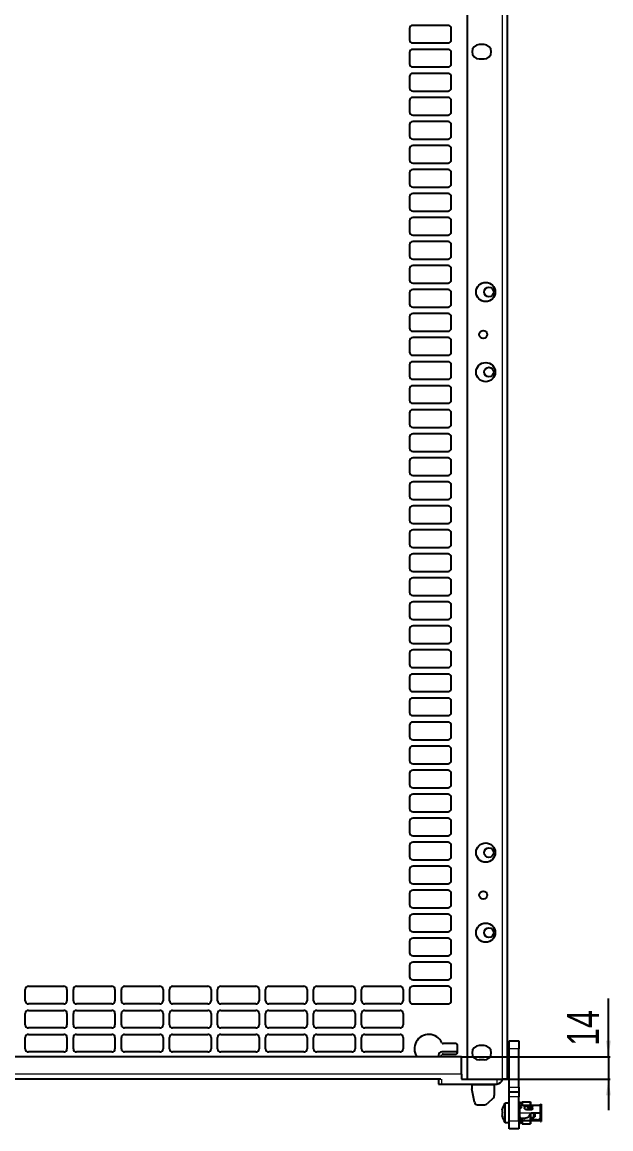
# Model space of a CAD drawing. Header units: millimetres. Extents: x -664 to 840, y 378 to 2003.
# Drawn here: x 472 to 840, y 512 to 1203 of the extents above; entities that cross this region are included whole.
import ezdxf

# ---------------------------------------------------------------- set-up
doc = ezdxf.new("R2010")
doc.units = ezdxf.units.MM
doc.layers.add('FORMAT', color=7, linetype='Continuous')
doc.styles.add('SLDTEXTSTYLE0', font='TXT', dxfattribs={"width": 0.75})
doc.dimstyles.new('SLDDIMSTYLE1', dxfattribs={"dimtxt": 20, "dimasz": 10, "dimexe": 0, "dimexo": 0.0625, "dimgap": 5, "dimtad": 2, "dimdec": 1, "dimrnd": 1e-09, "dimzin": 12, "dimdsep": 46, "dimtxsty": 'SLDTEXTSTYLE0', "dimsah": 1, "dimcen": 0.09, "dimadec": 0, "dimazin": 3, "dimtfac": 1, "dimtmove": 0, "dimatfit": 0, "dimfxl": 0, "dimfrac": 2, "dimtolj": 1, "dimtzin": 12, "dimarcsym": 0})

# ---------------------------------------------------------------- blocks, each defined once
blk = doc.blocks.new('_D_8')
at = {"layer": 'FORMAT'}
for p, q in [((838.34, 557.38), (838.34, 593.79)), ((746.7, 557.38), (839.34, 557.38)), ((838.34, 557.38), (838.34, 543.38)), ((746.7, 543.38), (839.34, 543.38)), ((838.34, 543.38), (838.34, 524.15))]:
    blk.add_line(p, q, dxfattribs=at)
for points in [[(838.34, 557.38), (839.88, 567.38), (836.8, 567.38)], [(838.34, 543.38), (836.8, 533.38), (839.88, 533.38)]]:
    blk.add_solid(points, dxfattribs=at)
at = {"layer": 'FORMAT', "insert": (812.56, 564.23), "char_height": 20, "attachment_point": 1, "rotation": 90, "style": 'SLDTEXTSTYLE0'}
blk.add_mtext('14', dxfattribs=at)

msp = doc.modelspace()

# ---------------------------------------------------------------- linework, layer by layer
at = {"color": 7, "linetype": 'Continuous', "lineweight": 25}
for p, q in [((775.19, 1826.39), (775.19, 543.39)), ((750.19, 1797.19), (750.19, 543.39)), ((714.19, 1199.39), (714.19, 1192.39)), ((738.19, 1201.39), (716.19, 1201.39)), ((740.19, 1192.39), (740.19, 1199.39)), ((716.19, 1190.39), (738.19, 1190.39)), ((760.69, 1189.39), (757.69, 1189.39)), ((714.19, 1184.39), (714.19, 1177.39)), ((738.19, 1186.39), (716.19, 1186.39)), ((740.19, 1177.39), (740.19, 1184.39)), ((716.19, 1175.39), (738.19, 1175.39)), ((757.69, 1180.39), (760.69, 1180.39)), ((714.19, 1169.39), (714.19, 1162.39)), ((738.19, 1171.39), (716.19, 1171.39)), ((740.19, 1162.39), (740.19, 1169.39)), ((714.19, 1154.39), (714.19, 1147.39)), ((716.19, 1160.39), (738.19, 1160.39)), ((738.19, 1156.39), (716.19, 1156.39)), ((740.19, 1147.39), (740.19, 1154.39)), ((716.19, 1145.39), (738.19, 1145.39)), ((738.19, 1141.39), (716.19, 1141.39)), ((714.19, 1139.39), (714.19, 1132.39)), ((740.19, 1132.39), (740.19, 1139.39)), ((716.19, 1130.39), (738.19, 1130.39)), ((738.19, 1126.39), (716.19, 1126.39)), ((714.19, 1124.39), (714.19, 1117.39)), ((740.19, 1117.39), (740.19, 1124.39)), ((716.19, 1115.39), (738.19, 1115.39)), ((714.19, 1109.39), (714.19, 1102.39)), ((738.19, 1111.39), (716.19, 1111.39)), ((740.19, 1102.39), (740.19, 1109.39)), ((716.19, 1100.39), (738.19, 1100.39)), ((714.19, 1094.39), (714.19, 1087.39)), ((738.19, 1096.39), (716.19, 1096.39)), ((740.19, 1087.39), (740.19, 1094.39)), ((716.19, 1085.39), (738.19, 1085.39)), ((714.19, 1079.39), (714.19, 1072.39)), ((738.19, 1081.39), (716.19, 1081.39)), ((740.19, 1072.39), (740.19, 1079.39)), ((714.19, 1064.39), (714.19, 1057.39)), ((716.19, 1070.39), (738.19, 1070.39)), ((738.19, 1066.39), (716.19, 1066.39)), ((740.19, 1057.39), (740.19, 1064.39)), ((716.19, 1055.39), (738.19, 1055.39)), ((738.19, 1051.39), (716.19, 1051.39)), ((714.19, 1049.39), (714.19, 1042.39)), ((740.19, 1042.39), (740.19, 1049.39)), ((716.19, 1040.39), (738.19, 1040.39)), ((714.19, 1034.39), (714.19, 1027.39)), ((738.19, 1036.39), (716.19, 1036.39)), ((740.19, 1027.39), (740.19, 1034.39)), ((716.19, 1025.39), (738.19, 1025.39)), ((714.19, 1019.39), (714.19, 1012.39)), ((738.19, 1021.39), (716.19, 1021.39)), ((740.19, 1012.39), (740.19, 1019.39)), ((716.19, 1010.39), (738.19, 1010.39)), ((714.19, 1004.39), (714.19, 997.39)), ((738.19, 1006.39), (716.19, 1006.39)), ((740.19, 997.39), (740.19, 1004.39)), ((716.19, 995.39), (738.19, 995.39)), ((714.19, 989.39), (714.19, 982.39)), ((738.19, 991.39), (716.19, 991.39)), ((740.19, 982.39), (740.19, 989.39)), ((714.19, 974.39), (714.19, 967.39)), ((716.19, 980.39), (738.19, 980.39)), ((738.19, 976.39), (716.19, 976.39)), ((740.19, 967.39), (740.19, 974.39)), ((716.19, 965.39), (738.19, 965.39)), ((738.19, 961.39), (716.19, 961.39)), ((714.19, 959.39), (714.19, 952.39)), ((740.19, 952.39), (740.19, 959.39)), ((716.19, 950.39), (738.19, 950.39)), ((714.19, 944.39), (714.19, 937.39)), ((738.19, 946.39), (716.19, 946.39)), ((740.19, 937.39), (740.19, 944.39)), ((716.19, 935.39), (738.19, 935.39)), ((714.19, 929.39), (714.19, 922.39)), ((738.19, 931.39), (716.19, 931.39)), ((740.19, 922.39), (740.19, 929.39)), ((716.19, 920.39), (738.19, 920.39)), ((714.19, 914.39), (714.19, 907.39)), ((738.19, 916.39), (716.19, 916.39)), ((740.19, 907.39), (740.19, 914.39)), ((716.19, 905.39), (738.19, 905.39)), ((714.19, 899.39), (714.19, 892.39)), ((738.19, 901.39), (716.19, 901.39)), ((740.19, 892.39), (740.19, 899.39)), ((716.19, 890.39), (738.19, 890.39)), ((738.19, 886.39), (716.19, 886.39)), ((714.19, 884.39), (714.19, 877.39)), ((740.19, 877.39), (740.19, 884.39)), ((716.19, 875.39), (738.19, 875.39)), ((738.19, 871.39), (716.19, 871.39)), ((714.19, 869.39), (714.19, 862.39)), ((740.19, 862.39), (740.19, 869.39)), ((716.19, 860.39), (738.19, 860.39)), ((714.19, 854.39), (714.19, 847.39)), ((738.19, 856.39), (716.19, 856.39)), ((740.19, 847.39), (740.19, 854.39)), ((716.19, 845.39), (738.19, 845.39)), ((714.19, 839.39), (714.19, 832.39)), ((738.19, 841.39), (716.19, 841.39)), ((740.19, 832.39), (740.19, 839.39)), ((716.19, 830.39), (738.19, 830.39)), ((714.19, 824.39), (714.19, 817.39)), ((738.19, 826.39), (716.19, 826.39)), ((740.19, 817.39), (740.19, 824.39)), ((716.19, 815.39), (738.19, 815.39)), ((714.19, 809.39), (714.19, 802.39)), ((738.19, 811.39), (716.19, 811.39)), ((740.19, 802.39), (740.19, 809.39)), ((716.19, 800.39), (738.19, 800.39)), ((738.19, 796.39), (716.19, 796.39)), ((714.19, 794.39), (714.19, 787.39)), ((740.19, 787.39), (740.19, 794.39)), ((716.19, 785.39), (738.19, 785.39)), ((738.19, 781.39), (716.19, 781.39)), ((714.19, 779.39), (714.19, 772.39)), ((740.19, 772.39), (740.19, 779.39)), ((716.19, 770.39), (738.19, 770.39)), ((714.19, 764.39), (714.19, 757.39)), ((738.19, 766.39), (716.19, 766.39)), ((740.19, 757.39), (740.19, 764.39)), ((716.19, 755.39), (738.19, 755.39)), ((714.19, 749.39), (714.19, 742.39)), ((738.19, 751.39), (716.19, 751.39)), ((740.19, 742.39), (740.19, 749.39)), ((716.19, 740.39), (738.19, 740.39)), ((714.19, 734.39), (714.19, 727.39)), ((738.19, 736.39), (716.19, 736.39)), ((740.19, 727.39), (740.19, 734.39)), ((714.19, 719.39), (714.19, 712.39)), ((716.19, 725.39), (738.19, 725.39)), ((738.19, 721.39), (716.19, 721.39)), ((740.19, 712.39), (740.19, 719.39)), ((716.19, 710.39), (738.19, 710.39)), ((738.19, 706.39), (716.19, 706.39)), ((714.19, 704.39), (714.19, 697.39)), ((740.19, 697.39), (740.19, 704.39)), ((716.19, 695.39), (738.19, 695.39)), ((738.19, 691.39), (716.19, 691.39)), ((714.19, 689.39), (714.19, 682.39)), ((740.19, 682.39), (740.19, 689.39)), ((716.19, 680.39), (738.19, 680.39)), ((714.19, 674.39), (714.19, 667.39)), ((738.19, 676.39), (716.19, 676.39)), ((740.19, 667.39), (740.19, 674.39)), ((716.19, 665.39), (738.19, 665.39)), ((714.19, 659.39), (714.19, 652.39)), ((738.19, 661.39), (716.19, 661.39)), ((740.19, 652.39), (740.19, 659.39)), ((716.19, 650.39), (738.19, 650.39)), ((714.19, 644.39), (714.19, 637.39)), ((738.19, 646.39), (716.19, 646.39)), ((740.19, 637.39), (740.19, 644.39)), ((714.19, 629.39), (714.19, 622.39)), ((716.19, 635.39), (738.19, 635.39)), ((738.19, 631.39), (716.19, 631.39)), ((740.19, 622.39), (740.19, 629.39)), ((716.19, 620.39), (738.19, 620.39)), ((738.19, 616.39), (716.19, 616.39)), ((714.19, 614.39), (714.19, 607.39)), ((740.19, 607.39), (740.19, 614.39)), ((476.19, 601.39), (498.19, 601.39)), ((506.19, 601.39), (528.19, 601.39)), ((536.19, 601.39), (558.19, 601.39)), ((566.19, 601.39), (588.19, 601.39)), ((596.19, 601.39), (618.19, 601.39)), ((626.19, 601.39), (648.19, 601.39)), ((656.19, 601.39), (678.19, 601.39)), ((686.19, 601.39), (708.19, 601.39)), ((716.19, 605.39), (738.19, 605.39)), ((738.19, 601.39), (716.19, 601.39)), ((474.19, 592.39), (474.19, 599.39)), ((500.19, 599.39), (500.19, 592.39)), ((504.19, 592.39), (504.19, 599.39)), ((530.19, 599.39), (530.19, 592.39)), ((534.19, 592.39), (534.19, 599.39)), ((560.19, 599.39), (560.19, 592.39)), ((564.19, 592.39), (564.19, 599.39)), ((590.19, 599.39), (590.19, 592.39)), ((594.19, 592.39), (594.19, 599.39)), ((620.19, 599.39), (620.19, 592.39)), ((624.19, 592.39), (624.19, 599.39)), ((650.19, 599.39), (650.19, 592.39)), ((654.19, 592.39), (654.19, 599.39)), ((680.19, 599.39), (680.19, 592.39)), ((684.19, 592.39), (684.19, 599.39)), ((710.19, 599.39), (710.19, 592.39)), ((714.19, 599.39), (714.19, 592.39)), ((740.19, 592.39), (740.19, 599.39)), ((498.19, 590.39), (476.19, 590.39)), ((528.19, 590.39), (506.19, 590.39)), ((558.19, 590.39), (536.19, 590.39)), ((588.19, 590.39), (566.19, 590.39)), ((618.19, 590.39), (596.19, 590.39)), ((648.19, 590.39), (626.19, 590.39)), ((678.19, 590.39), (656.19, 590.39)), ((708.19, 590.39), (686.19, 590.39)), ((716.19, 590.39), (738.19, 590.39)), ((474.19, 577.39), (474.19, 584.39)), ((476.19, 586.39), (498.19, 586.39)), ((500.19, 584.39), (500.19, 577.39)), ((504.19, 577.39), (504.19, 584.39)), ((506.19, 586.39), (528.19, 586.39)), ((530.19, 584.39), (530.19, 577.39)), ((534.19, 577.39), (534.19, 584.39)), ((536.19, 586.39), (558.19, 586.39)), ((560.19, 584.39), (560.19, 577.39)), ((564.19, 577.39), (564.19, 584.39)), ((566.19, 586.39), (588.19, 586.39)), ((590.19, 584.39), (590.19, 577.39)), ((594.19, 577.39), (594.19, 584.39)), ((596.19, 586.39), (618.19, 586.39)), ((620.19, 584.39), (620.19, 577.39)), ((624.19, 577.39), (624.19, 584.39)), ((626.19, 586.39), (648.19, 586.39)), ((650.19, 584.39), (650.19, 577.39)), ((654.19, 577.39), (654.19, 584.39)), ((656.19, 586.39), (678.19, 586.39)), ((680.19, 584.39), (680.19, 577.39)), ((684.19, 577.39), (684.19, 584.39)), ((686.19, 586.39), (708.19, 586.39)), ((710.19, 584.39), (710.19, 577.39)), ((498.19, 575.39), (476.19, 575.39)), ((528.19, 575.39), (506.19, 575.39)), ((558.19, 575.39), (536.19, 575.39)), ((588.19, 575.39), (566.19, 575.39)), ((618.19, 575.39), (596.19, 575.39)), ((648.19, 575.39), (626.19, 575.39)), ((678.19, 575.39), (656.19, 575.39)), ((708.19, 575.39), (686.19, 575.39)), ((474.19, 562.39), (474.19, 569.39)), ((476.19, 571.39), (498.19, 571.39)), ((500.19, 569.39), (500.19, 562.39)), ((504.19, 562.39), (504.19, 569.39)), ((506.19, 571.39), (528.19, 571.39)), ((530.19, 569.39), (530.19, 562.39)), ((534.19, 562.39), (534.19, 569.39)), ((536.19, 571.39), (558.19, 571.39)), ((560.19, 569.39), (560.19, 562.39)), ((564.19, 562.39), (564.19, 569.39)), ((566.19, 571.39), (588.19, 571.39)), ((590.19, 569.39), (590.19, 562.39)), ((594.19, 562.39), (594.19, 569.39)), ((596.19, 571.39), (618.19, 571.39)), ((620.19, 569.39), (620.19, 562.39)), ((624.19, 562.39), (624.19, 569.39)), ((626.19, 571.39), (648.19, 571.39)), ((650.19, 569.39), (650.19, 562.39)), ((654.19, 562.39), (654.19, 569.39)), ((656.19, 571.39), (678.19, 571.39)), ((680.19, 569.39), (680.19, 562.39)), ((684.19, 562.39), (684.19, 569.39)), ((686.19, 571.39), (708.19, 571.39)), ((710.19, 569.39), (710.19, 562.39)), ((776.34, 567.39), (782.34, 567.39)), ((776.34, 562.39), (776.34, 567.39)), ((782.34, 567.39), (782.34, 562.39)), ((498.19, 560.39), (476.19, 560.39)), ((528.19, 560.39), (506.19, 560.39)), ((558.19, 560.39), (536.19, 560.39)), ((588.19, 560.39), (566.19, 560.39)), ((618.19, 560.39), (596.19, 560.39)), ((648.19, 560.39), (626.19, 560.39)), ((678.19, 560.39), (656.19, 560.39)), ((708.19, 560.39), (686.19, 560.39)), ((744.19, 560.39), (734.24, 560.39)), ((743.19, 565.63), (735.24, 565.63)), ((744.19, 560.13), (744.19, 564.63)), ((760.69, 564.39), (757.69, 564.39)), ((776.34, 538.39), (776.34, 562.39)), ((782.34, 538.39), (782.34, 562.39)), ((746.69, 557.38), (317.69, 557.38)), ((732.24, 558.39), (732.24, 557.38)), ((733.67, 557.38), (734.34, 558.56)), ((735.24, 559.13), (743.19, 559.13)), ((746.69, 546.48), (746.69, 557.38)), ((760.69, 555.39), (757.69, 555.39)), ((776.34, 554.89), (775.19, 554.89)), ((746.69, 546.48), (746.69, 543.38)), ((733.61, 543.38), (330.26, 543.38)), ((732.24, 543.38), (732.24, 540.39)), ((732.24, 540.39), (734.24, 540.39)), ((734.24, 540.39), (768.59, 540.39)), ((746.69, 543.39), (750.19, 543.39)), ((750.19, 543.39), (772.09, 543.39)), ((752.94, 540.39), (752.94, 539.79)), ((752.94, 539.79), (752.94, 537.39)), ((767.09, 540.39), (767.09, 539.79)), ((767.09, 539.79), (767.09, 533.22)), ((775.19, 543.39), (772.09, 543.39)), ((775.19, 544.89), (776.34, 544.89)), ((754.62, 529), (752.94, 537.39)), ((776.34, 535.39), (776.34, 538.39)), ((782.34, 535.39), (776.34, 535.39)), ((776.34, 532.39), (776.34, 535.39)), ((776.34, 517.39), (776.34, 532.39)), ((782.34, 538.39), (782.34, 535.39)), ((782.34, 535.39), (782.34, 532.39)), ((782.34, 517.39), (782.34, 532.39)), ((756.58, 527.39), (761.26, 527.39)), ((766.5, 531.81), (762.67, 527.98)), ((776.34, 528.39), (774.01, 528.39)), ((782.84, 529.49), (782.34, 529.49)), ((782.34, 528.02), (782.84, 528.02)), ((782.34, 526.71), (782.84, 526.71)), ((782.84, 529.49), (782.84, 528.02)), ((782.84, 526.71), (782.84, 528.02)), ((782.84, 526.71), (782.84, 522.39)), ((783.14, 525.39), (782.88, 525.39)), ((783.04, 527.24), (793.64, 527.24)), ((783.29, 526.24), (783.04, 526.24)), ((783.29, 525.84), (783.04, 525.84)), ((783.29, 525.34), (783.04, 525.34)), ((783.14, 525.34), (783.14, 525.84)), ((783.84, 525.88), (783.84, 525.76)), ((784.34, 529.1), (784.54, 529.24)), ((784.34, 527.24), (784.34, 529.1)), ((784.54, 529.24), (784.54, 527.24)), ((784.54, 529.24), (789.62, 529.24)), ((785.94, 526.14), (785.94, 525.46)), ((787.14, 526.79), (790.44, 526.79)), ((788.86, 526.33), (787.14, 526.33)), ((788.01, 525.58), (788.01, 525.61)), ((788.06, 525.45), (788.29, 525.15)), ((789.62, 527.24), (789.62, 529.24)), ((789.62, 529.24), (789.74, 529.01)), ((789.62, 524.44), (789.62, 525.21)), ((789.74, 529.01), (789.74, 527.24)), ((789.74, 525.16), (789.74, 524.44)), ((790.94, 526.55), (790.94, 526.34)), ((790.94, 525.21), (790.94, 526.34)), ((790.94, 525.21), (790.94, 524.88)), ((793.64, 527.24), (795.64, 527.24)), ((795.84, 527.82), (796.34, 527.82)), ((795.84, 527.21), (795.84, 527.82)), ((796.34, 527.82), (796.34, 526.54)), ((796.34, 526.54), (796.34, 522.39)), ((771.92, 524.24), (771.95, 524.24)), ((782.84, 522.39), (782.34, 522.39)), ((782.34, 521.08), (782.84, 521.08)), ((782.84, 520.55), (782.34, 520.55)), ((782.84, 522.39), (783.04, 522.39)), ((782.84, 521.08), (782.84, 520.55)), ((782.84, 520.95), (783.04, 520.94)), ((782.84, 520.55), (782.84, 515.29)), ((782.84, 519.39), (783.08, 519.39)), ((783.04, 519.64), (783.04, 522.39)), ((783.14, 518.94), (783.04, 518.94)), ((783.14, 518.24), (783.14, 519.27)), ((785.94, 518.89), (783.79, 518.89)), ((784.34, 517.71), (784.34, 518.89)), ((784.54, 518.89), (784.54, 517.7)), ((787.14, 524.44), (790.44, 524.44)), ((788.88, 520.39), (790.04, 522.39)), ((788.88, 520.39), (789.62, 520.39)), ((789.62, 520.39), (789.62, 521.67)), ((789.62, 517.7), (789.62, 520.39)), ((789.74, 520.39), (789.62, 520.39)), ((789.74, 521.87), (789.74, 520.39)), ((789.74, 520.39), (789.74, 517.72)), ((789.74, 519.39), (791.84, 519.39)), ((790.94, 518.85), (789.74, 518.73)), ((790.44, 518.45), (789.74, 518.45)), ((790.04, 522.39), (795.64, 522.39)), ((790.94, 518.85), (790.94, 519.39)), ((790.94, 518.69), (790.94, 518.85)), ((791.84, 519.39), (791.84, 522.39)), ((791.84, 519.39), (792.34, 519.89)), ((792.34, 522.39), (792.34, 519.89)), ((795.14, 518.45), (795.14, 518)), ((795.64, 518.45), (795.14, 518.45)), ((795.64, 522.39), (796.34, 522.39)), ((795.64, 518), (795.64, 518.45)), ((795.84, 522.26), (795.84, 522.39)), ((795.84, 522.26), (796.34, 522.26)), ((795.84, 520.57), (795.84, 522.26)), ((795.84, 520.57), (796.34, 520.57)), ((795.84, 516.96), (795.84, 520.57)), ((796.34, 522.39), (796.34, 522.26)), ((796.34, 522.26), (796.34, 520.57)), ((796.34, 520.57), (796.34, 516.96)), ((774.01, 516.39), (776.34, 516.39)), ((776.34, 512.39), (776.34, 517.39)), ((782.34, 512.39), (776.34, 512.39)), ((782.34, 517.39), (782.34, 512.39)), ((782.34, 515.29), (782.84, 515.29)), ((784.34, 518.04), (783.04, 518.04)), ((783.04, 517.54), (784.34, 517.54)), ((783.14, 518.24), (784.34, 518.24)), ((784.54, 517.7), (784.34, 517.71)), ((784.34, 515.68), (784.34, 517.71)), ((784.54, 515.55), (784.34, 515.68)), ((784.54, 517.7), (789.62, 517.7)), ((784.54, 517.7), (784.54, 515.55)), ((784.54, 515.55), (789.62, 515.55)), ((789.74, 517.72), (789.62, 517.7)), ((789.62, 515.55), (789.62, 517.7)), ((789.74, 515.77), (789.62, 515.55)), ((793.64, 518.04), (789.74, 518.04)), ((789.74, 517.72), (789.74, 515.77)), ((789.74, 517.54), (793.64, 517.54)), ((793.64, 518.04), (793.64, 517.54)), ((793.64, 517.54), (795.64, 517.54)), ((795.14, 518), (795.64, 518)), ((795.84, 516.96), (796.34, 516.96))]:
    msp.add_line(p, q, dxfattribs=at)
at = {"color": 8, "linetype": 'Continuous', "lineweight": 18}
for p, q in [((772.09, 1797.19), (772.09, 543.39)), ((782.34, 562.39), (776.34, 562.39)), ((746.69, 546.48), (317.69, 546.48)), ((734.24, 540.39), (734.24, 543.38)), ((752.94, 539.79), (767.09, 539.79)), ((768.59, 543.39), (768.59, 540.39)), ((776.34, 538.39), (782.34, 538.39)), ((782.34, 532.39), (776.34, 532.39)), ((773.57, 516.62), (773.57, 528.16)), ((774.01, 516.39), (774.01, 528.39)), ((783.04, 527.24), (783.04, 526.24)), ((783.04, 525.34), (783.04, 522.39)), ((783.29, 525.84), (783.29, 526.24)), ((787.14, 526.79), (787.14, 526.33)), ((790.44, 526.33), (790.44, 526.79)), ((795.64, 522.39), (795.64, 527.24)), ((783.04, 522.39), (790.04, 522.39)), ((783.04, 518.94), (783.04, 518.04)), ((795.64, 518.65), (795.64, 522.39)), ((776.34, 517.39), (782.34, 517.39))]:
    msp.add_line(p, q, dxfattribs=at)
at = {"color": 7, "linetype": 'Continuous', "lineweight": 25, "flags": 128}
for points in [[(782.84, 525.87), (782.9, 525.85), (783.04, 525.84)], [(782.84, 525.47), (782.84, 525.44), (782.85, 525.42), (782.87, 525.4), (782.9, 525.38), (782.93, 525.36), (782.96, 525.35), (783, 525.35), (783.04, 525.34)], [(783.14, 525.52), (783.1, 525.43), (783.08, 525.39)], [(782.84, 518.92), (782.9, 518.93), (783.04, 518.94)], [(782.84, 518.01), (782.9, 518.03), (783.04, 518.04)], [(795.64, 517.54), (795.78, 517.55), (795.84, 517.57)]]:
    msp.add_lwpolyline(points, dxfattribs=at)
at = {"color": 7, "linetype": 'Continuous', "lineweight": 25}
for centre, radius in [((761.69, 1034.89), 6), ((763.69, 1034.89), 3), ((760.19, 1008.39), 2.5), ((761.69, 984.89), 6), ((763.69, 984.89), 3), ((761.69, 684.89), 6), ((763.69, 684.89), 3), ((760.19, 658.39), 2.5), ((761.69, 634.89), 6), ((763.69, 634.89), 3)]:
    msp.add_circle(centre, radius, dxfattribs=at)
for centre, radius, start, end in [((716.19, 1199.39), 2, 90, 180), ((738.19, 1199.39), 2, 0, 90), ((716.19, 1192.39), 2, 180, 270), ((738.19, 1192.39), 2, 270, 0), ((757.69, 1184.89), 4.5, 90, 270), ((760.69, 1184.89), 4.5, 270, 90), ((716.19, 1184.39), 2, 90, 180), ((738.19, 1184.39), 2, 0, 90), ((716.19, 1177.39), 2, 180, 270), ((738.19, 1177.39), 2, 270, 0), ((716.19, 1169.39), 2, 90, 180), ((738.19, 1169.39), 2, 0, 90), ((716.19, 1162.39), 2, 180, 270), ((738.19, 1162.39), 2, 270, 0), ((716.19, 1154.39), 2, 90, 180), ((738.19, 1154.39), 2, 0, 90), ((716.19, 1147.39), 2, 180, 270), ((738.19, 1147.39), 2, 270, 0), ((716.19, 1139.39), 2, 90, 180), ((738.19, 1139.39), 2, 0, 90), ((716.19, 1132.39), 2, 180, 270), ((716.19, 1124.39), 2, 90, 180), ((738.19, 1132.39), 2, 270, 0), ((738.19, 1124.39), 2, 0, 90), ((716.19, 1117.39), 2, 180, 270), ((738.19, 1117.39), 2, 270, 0), ((716.19, 1109.39), 2, 90, 180), ((738.19, 1109.39), 2, 0, 90), ((716.19, 1102.39), 2, 180, 270), ((738.19, 1102.39), 2, 270, 0), ((716.19, 1094.39), 2, 90, 180), ((738.19, 1094.39), 2, 0, 90), ((716.19, 1087.39), 2, 180, 270), ((738.19, 1087.39), 2, 270, 0), ((716.19, 1079.39), 2, 90, 180), ((738.19, 1079.39), 2, 0, 90), ((716.19, 1072.39), 2, 180, 270), ((738.19, 1072.39), 2, 270, 0), ((716.19, 1064.39), 2, 90, 180), ((738.19, 1064.39), 2, 0, 90), ((716.19, 1057.39), 2, 180, 270), ((738.19, 1057.39), 2, 270, 0), ((716.19, 1049.39), 2, 90, 180), ((738.19, 1049.39), 2, 0, 90), ((716.19, 1042.39), 2, 180, 270), ((738.19, 1042.39), 2, 270, 0), ((716.19, 1034.39), 2, 90, 180), ((738.19, 1034.39), 2, 0, 90), ((716.19, 1027.39), 2, 180, 270), ((738.19, 1027.39), 2, 270, 0), ((716.19, 1019.39), 2, 90, 180), ((738.19, 1019.39), 2, 0, 90), ((716.19, 1012.39), 2, 180, 270), ((738.19, 1012.39), 2, 270, 0), ((716.19, 1004.39), 2, 90, 180), ((738.19, 1004.39), 2, 0, 90), ((716.19, 997.39), 2, 180, 270), ((738.19, 997.39), 2, 270, 0), ((716.19, 989.39), 2, 90, 180), ((738.19, 989.39), 2, 0, 90), ((716.19, 982.39), 2, 180, 270), ((738.19, 982.39), 2, 270, 0), ((716.19, 974.39), 2, 90, 180), ((738.19, 974.39), 2, 0, 90), ((716.19, 967.39), 2, 180, 270), ((716.19, 959.39), 2, 90, 180), ((738.19, 967.39), 2, 270, 0), ((738.19, 959.39), 2, 0, 90), ((716.19, 952.39), 2, 180, 270), ((738.19, 952.39), 2, 270, 0), ((716.19, 944.39), 2, 90, 180), ((738.19, 944.39), 2, 0, 90), ((716.19, 937.39), 2, 180, 270), ((738.19, 937.39), 2, 270, 0), ((716.19, 929.39), 2, 90, 180), ((738.19, 929.39), 2, 0, 90), ((716.19, 922.39), 2, 180, 270), ((738.19, 922.39), 2, 270, 0), ((716.19, 914.39), 2, 90, 180), ((738.19, 914.39), 2, 0, 90), ((716.19, 907.39), 2, 180, 270), ((738.19, 907.39), 2, 270, 0), ((716.19, 899.39), 2, 90, 180), ((738.19, 899.39), 2, 0, 90), ((716.19, 892.39), 2, 180, 270), ((738.19, 892.39), 2, 270, 0), ((716.19, 884.39), 2, 90, 180), ((738.19, 884.39), 2, 0, 90), ((716.19, 877.39), 2, 180, 270), ((716.19, 869.39), 2, 90, 180), ((738.19, 877.39), 2, 270, 0), ((738.19, 869.39), 2, 0, 90), ((716.19, 862.39), 2, 180, 270), ((738.19, 862.39), 2, 270, 0), ((716.19, 854.39), 2, 90, 180), ((738.19, 854.39), 2, 0, 90), ((716.19, 847.39), 2, 180, 270), ((738.19, 847.39), 2, 270, 0), ((716.19, 839.39), 2, 90, 180), ((738.19, 839.39), 2, 0, 90), ((716.19, 832.39), 2, 180, 270), ((738.19, 832.39), 2, 270, 0), ((716.19, 824.39), 2, 90, 180), ((738.19, 824.39), 2, 0, 90), ((716.19, 817.39), 2, 180, 270), ((738.19, 817.39), 2, 270, 0), ((716.19, 809.39), 2, 90, 180), ((738.19, 809.39), 2, 0, 90), ((716.19, 802.39), 2, 180, 270), ((738.19, 802.39), 2, 270, 0), ((716.19, 794.39), 2, 90, 180), ((738.19, 794.39), 2, 0, 90), ((716.19, 787.39), 2, 180, 270), ((716.19, 779.39), 2, 90, 180), ((738.19, 787.39), 2, 270, 0), ((738.19, 779.39), 2, 0, 90), ((716.19, 772.39), 2, 180, 270), ((738.19, 772.39), 2, 270, 0), ((716.19, 764.39), 2, 90, 180), ((738.19, 764.39), 2, 0, 90), ((716.19, 757.39), 2, 180, 270), ((738.19, 757.39), 2, 270, 0), ((716.19, 749.39), 2, 90, 180), ((738.19, 749.39), 2, 0, 90), ((716.19, 742.39), 2, 180, 270), ((738.19, 742.39), 2, 270, 0), ((716.19, 734.39), 2, 90, 180), ((738.19, 734.39), 2, 0, 90), ((716.19, 727.39), 2, 180, 270), ((738.19, 727.39), 2, 270, 0), ((716.19, 719.39), 2, 90, 180), ((738.19, 719.39), 2, 0, 90), ((716.19, 712.39), 2, 180, 270), ((738.19, 712.39), 2, 270, 0), ((716.19, 704.39), 2, 90, 180), ((738.19, 704.39), 2, 0, 90), ((716.19, 697.39), 2, 180, 270), ((716.19, 689.39), 2, 90, 180), ((738.19, 697.39), 2, 270, 0), ((738.19, 689.39), 2, 0, 90), ((716.19, 682.39), 2, 180, 270), ((738.19, 682.39), 2, 270, 0), ((716.19, 674.39), 2, 90, 180), ((738.19, 674.39), 2, 0, 90), ((716.19, 667.39), 2, 180, 270), ((738.19, 667.39), 2, 270, 0), ((716.19, 659.39), 2, 90, 180), ((738.19, 659.39), 2, 0, 90), ((716.19, 652.39), 2, 180, 270), ((738.19, 652.39), 2, 270, 0), ((716.19, 644.39), 2, 90, 180), ((738.19, 644.39), 2, 0, 90), ((716.19, 637.39), 2, 180, 270), ((738.19, 637.39), 2, 270, 0), ((716.19, 629.39), 2, 90, 180), ((738.19, 629.39), 2, 0, 90), ((716.19, 622.39), 2, 180, 270), ((738.19, 622.39), 2, 270, 0), ((716.19, 614.39), 2, 90, 180), ((738.19, 614.39), 2, 0, 90), ((476.19, 599.39), 2, 90, 180), ((498.19, 599.39), 2, 0, 90), ((506.19, 599.39), 2, 90, 180), ((528.19, 599.39), 2, 0, 90), ((536.19, 599.39), 2, 90, 180), ((558.19, 599.39), 2, 0, 90), ((566.19, 599.39), 2, 90, 180), ((588.19, 599.39), 2, 0, 90), ((596.19, 599.39), 2, 90, 180), ((618.19, 599.39), 2, 0, 90), ((626.19, 599.39), 2, 90, 180), ((648.19, 599.39), 2, 0, 90), ((656.19, 599.39), 2, 90, 180), ((678.19, 599.39), 2, 0, 90), ((686.19, 599.39), 2, 90, 180), ((708.19, 599.39), 2, 0, 90), ((716.19, 607.39), 2, 180, 270), ((716.19, 599.39), 2, 90, 180), ((738.19, 607.39), 2, 270, 0), ((738.19, 599.39), 2, 0, 90), ((476.19, 592.39), 2, 180, 270), ((498.19, 592.39), 2, 270, 0), ((506.19, 592.39), 2, 180, 270), ((528.19, 592.39), 2, 270, 0), ((536.19, 592.39), 2, 180, 270), ((558.19, 592.39), 2, 270, 0), ((566.19, 592.39), 2, 180, 270), ((588.19, 592.39), 2, 270, 0), ((596.19, 592.39), 2, 180, 270), ((618.19, 592.39), 2, 270, 0), ((626.19, 592.39), 2, 180, 270), ((648.19, 592.39), 2, 270, 0), ((656.19, 592.39), 2, 180, 270), ((678.19, 592.39), 2, 270, 0), ((686.19, 592.39), 2, 180, 270), ((708.19, 592.39), 2, 270, 0), ((716.19, 592.39), 2, 180, 270), ((738.19, 592.39), 2, 270, 0), ((476.19, 584.39), 2, 90, 180), ((498.19, 584.39), 2, 0, 90), ((506.19, 584.39), 2, 90, 180), ((528.19, 584.39), 2, 0, 90), ((536.19, 584.39), 2, 90, 180), ((558.19, 584.39), 2, 0, 90), ((566.19, 584.39), 2, 90, 180), ((588.19, 584.39), 2, 0, 90), ((596.19, 584.39), 2, 90, 180), ((618.19, 584.39), 2, 0, 90), ((626.19, 584.39), 2, 90, 180), ((648.19, 584.39), 2, 0, 90), ((656.19, 584.39), 2, 90, 180), ((678.19, 584.39), 2, 0, 90), ((686.19, 584.39), 2, 90, 180), ((708.19, 584.39), 2, 0, 90), ((476.19, 577.39), 2, 180, 270), ((498.19, 577.39), 2, 270, 0), ((506.19, 577.39), 2, 180, 270), ((528.19, 577.39), 2, 270, 0), ((536.19, 577.39), 2, 180, 270), ((558.19, 577.39), 2, 270, 0), ((566.19, 577.39), 2, 180, 270), ((588.19, 577.39), 2, 270, 0), ((596.19, 577.39), 2, 180, 270), ((618.19, 577.39), 2, 270, 0), ((626.19, 577.39), 2, 180, 270), ((648.19, 577.39), 2, 270, 0), ((656.19, 577.39), 2, 180, 270), ((678.19, 577.39), 2, 270, 0), ((686.19, 577.39), 2, 180, 270), ((708.19, 577.39), 2, 270, 0), ((476.19, 569.39), 2, 90, 180), ((498.19, 569.39), 2, 0, 90), ((506.19, 569.39), 2, 90, 180), ((528.19, 569.39), 2, 0, 90), ((536.19, 569.39), 2, 90, 180), ((558.19, 569.39), 2, 0, 90), ((566.19, 569.39), 2, 90, 180), ((588.19, 569.39), 2, 0, 90), ((596.19, 569.39), 2, 90, 180), ((618.19, 569.39), 2, 0, 90), ((626.19, 569.39), 2, 90, 180), ((648.19, 569.39), 2, 0, 90), ((656.19, 569.39), 2, 90, 180), ((678.19, 569.39), 2, 0, 90), ((686.19, 569.39), 2, 90, 180), ((708.19, 569.39), 2, 0, 90), ((726.19, 562.38), 9, 25.15066, 213.74899), ((476.19, 562.39), 2, 180, 270), ((498.19, 562.39), 2, 270, 0), ((506.19, 562.39), 2, 180, 270), ((528.19, 562.39), 2, 270, 0), ((536.19, 562.39), 2, 180, 270), ((558.19, 562.39), 2, 270, 0), ((566.19, 562.39), 2, 180, 270), ((588.19, 562.39), 2, 270, 0), ((596.19, 562.39), 2, 180, 270), ((618.19, 562.39), 2, 270, 0), ((626.19, 562.39), 2, 180, 270), ((648.19, 562.39), 2, 270, 0), ((656.19, 562.39), 2, 180, 270), ((678.19, 562.39), 2, 270, 0), ((686.19, 562.39), 2, 180, 270), ((708.19, 562.39), 2, 270, 0), ((734.24, 558.39), 2, 90, 180), ((735.24, 566.63), 1, 205.15066, 270), ((743.19, 564.63), 1, 0, 90), ((743.19, 560.13), 1, 270, 0), ((757.69, 559.89), 4.5, 90, 270), ((760.69, 559.89), 4.5, 270, 90), ((735.24, 558.13), 1, 90, 154.84934), ((768.59, 543.99), 3.6, 270, 350.40593), ((765.09, 533.22), 2, 315, 0), ((756.58, 529.39), 2, 191.30993, 270), ((761.26, 529.39), 2, 270, 315), ((781.74, 522.39), 10, 144.74847, 168.98794), ((774.01, 527.85), 0.54, 90, 144.74847), ((783.04, 527.44), 0.2, 180, 270), ((783.02, 526.42), 0.183, 187.33387, 275.81244), ((795.64, 526.54), 0.7, 360, 90), ((781.74, 522.39), 10, 191.01947, 215.25153), ((782.94, 519.31), 0.0996, 125.53317, 176.07208), ((783.79, 519.64), 0.75, 180, 270), ((785.94, 519.64), 0.75, 270, 285.04836), ((774.01, 516.93), 0.54, 215.25153, 270), ((783.04, 517.34), 0.2, 90, 180), ((795.64, 518.24), 0.2, 270, 0)]:
    msp.add_arc(centre, radius, start, end, dxfattribs=at)
for points, knots in [([(783.29, 526.24), (783.35, 526.24), (783.47, 526.23), (783.64, 526.17), (783.76, 526.08), (783.83, 525.98), (783.84, 525.91), (783.84, 525.88)], [0, 0, 0, 0, 0.214393, 0.428789, 0.643061, 0.856854, 1, 1, 1, 1]), ([(783.8, 525.62), (783.78, 525.65), (783.73, 525.72), (783.59, 525.8), (783.43, 525.84), (783.33, 525.84), (783.29, 525.84)], [0, 0, 0, 0, 0.252501, 0.531568, 0.811143, 1, 1, 1, 1]), ([(783.84, 525.76), (783.83, 525.72), (783.82, 525.63), (783.73, 525.5), (783.59, 525.4), (783.43, 525.35), (783.33, 525.35), (783.29, 525.34)], [0, 0, 0, 0, 0.214305, 0.42865, 0.642279, 0.856223, 1, 1, 1, 1]), ([(785.94, 526.14), (785.95, 526.23), (785.98, 526.39), (786.18, 526.58), (786.47, 526.71), (786.81, 526.78), (787.04, 526.78), (787.14, 526.79)], [0, 0, 0, 0, 0.212833, 0.42585, 0.635542, 0.846587, 1, 1, 1, 1]), ([(787.14, 526.33), (787, 526.33), (786.73, 526.32), (786.38, 526.23), (786.11, 526.07), (785.96, 525.88), (785.95, 525.74), (785.94, 525.67)], [0, 0, 0, 0, 0.2128745, 0.4257668, 0.6379374, 0.8473525, 1, 1, 1, 1]), ([(787.14, 524.44), (787, 524.45), (786.73, 524.48), (786.38, 524.66), (786.11, 524.93), (785.96, 525.21), (785.95, 525.39), (785.94, 525.46)], [0, 0, 0, 0, 0.213238, 0.42649, 0.63916, 0.849598, 1, 1, 1, 1]), ([(788.42, 526.12), (788.37, 526.1), (788.27, 526.05), (788.14, 525.93), (788.05, 525.8), (788.02, 525.69), (788.01, 525.63), (788.01, 525.61)], [0, 0, 0, 0, 0.225867, 0.451734, 0.677598, 0.903479, 1, 1, 1, 1]), ([(788.01, 525.58), (788.02, 525.55), (788.03, 525.47), (788.1, 525.39), (788.21, 525.36), (788.32, 525.36), (788.39, 525.38), (788.42, 525.39)], [0, 0, 0, 0, 0.225883, 0.451767, 0.67765, 0.903524, 1, 1, 1, 1]), ([(790.94, 526.34), (790.44, 526.4), (789.77, 526.49), (788.87, 526.38), (788.57, 526.21), (788.42, 526.12)], [0, 0, 0, 0, 0.5876932, 0.7908183, 1, 1, 1, 1]), ([(790.94, 525.21), (790.44, 525.32), (789.77, 525.46), (788.87, 525.57), (788.57, 525.45), (788.42, 525.39)], [0, 0, 0, 0, 0.587693, 0.790818, 1, 1, 1, 1]), ([(790.94, 524.92), (790.51, 525.02), (789.92, 525.15), (789.1, 525.26), (788.81, 525.14), (788.67, 525.08)], [0, 0, 0, 0, 0.56666, 0.780905, 1, 1, 1, 1]), ([(790.44, 526.79), (790.5, 526.78), (790.61, 526.78), (790.76, 526.74), (790.87, 526.69), (790.93, 526.62), (790.94, 526.57), (790.94, 526.55)], [0, 0, 0, 0, 0.214445, 0.428893, 0.643239, 0.857188, 1, 1, 1, 1]), ([(771.92, 524.25), (771.92, 524.26), (771.91, 524.28), (771.97, 524.52), (772.05, 524.77), (772.11, 524.91), (772.13, 524.96), (772.14, 524.96), (772.14, 524.96), (772.14, 524.94), (772.13, 524.9), (772.09, 524.71), (772.01, 524.35), (771.94, 523.9), (771.91, 523.51), (771.93, 523.16), (772.01, 523), (772.1, 522.86), (772.12, 522.79), (772.14, 522.75), (772.14, 522.72), (772.14, 522.69), (772.14, 522.65), (772.12, 522.58), (772.04, 522.37), (771.95, 522.13), (771.91, 521.73), (771.93, 521.23), (772, 520.8), (772.07, 520.47), (772.1, 520.35), (772.12, 520.26), (772.13, 520.2), (772.14, 520.16), (772.14, 520.14), (772.14, 520.14)], [0, 0, 0, 0, 0.038395, 0.101606, 0.171866, 0.187862, 0.204006, 0.207638, 0.210677, 0.21372, 0.218356, 0.231131, 0.28809, 0.360901, 0.404711, 0.448836, 0.549423, 0.579372, 0.5944, 0.600457, 0.603752, 0.607074, 0.610825, 0.617556, 0.643246, 0.744679, 0.792601, 0.841136, 0.935328, 0.958581, 0.973366, 0.983098, 0.992885, 0.996792, 1, 1, 1, 1]), ([(771.94, 524.27), (771.93, 524.22), (771.91, 524.08), (771.92, 523.94), (771.95, 523.93), (771.97, 523.92)], [0, 0, 0, 0, 0.182443, 0.534534, 1, 1, 1, 1]), ([(771.94, 520.96), (771.93, 520.94), (771.91, 520.88), (771.91, 520.7), (771.94, 520.57), (771.94, 520.55)], [0, 0, 0, 0, 0.421205, 0.894326, 1, 1, 1, 1]), ([(772.14, 520.14), (772.14, 520.13), (772.14, 520.12), (772.13, 520.12), (772.09, 520.17), (772.01, 520.34), (771.94, 520.51), (771.91, 520.57), (771.92, 520.5), (771.93, 520.48)], [0, 0, 0, 0, 0.014884, 0.035817, 0.093823, 0.3531, 0.661574, 0.856936, 1, 1, 1, 1]), ([(782.84, 520.68), (782.84, 520.69), (782.84, 520.71), (782.86, 520.73), (782.9, 520.75), (782.97, 520.75), (783.01, 520.74), (783.04, 520.74)], [0, 0, 0, 0, 0.195302, 0.377541, 0.538909, 0.761383, 1, 1, 1, 1]), ([(782.84, 519.62), (782.84, 519.63), (782.84, 519.65), (782.86, 519.67), (782.9, 519.7), (782.97, 519.72), (783.03, 519.72), (783.05, 519.73)], [0, 0, 0, 0, 0.187462, 0.362386, 0.517277, 0.750642, 1, 1, 1, 1]), ([(788.88, 520.39), (788.72, 520.18), (788.36, 519.73), (787.38, 519.26), (786.62, 519.05), (786.13, 518.92)], [0, 0, 0, 0, 0.254027, 0.526591, 1, 1, 1, 1]), ([(788.29, 525.16), (788.3, 525.14), (788.31, 525.12), (788.33, 525.11), (788.33, 525.11)], [0, 0, 0, 0, 0.872289, 1, 1, 1, 1]), ([(788.67, 525.08), (788.62, 525.07), (788.52, 525.05), (788.4, 525.06), (788.35, 525.09), (788.33, 525.11)], [0, 0, 0, 0, 0.369126, 0.738256, 1, 1, 1, 1]), ([(790.94, 524.88), (790.93, 524.83), (790.92, 524.74), (790.84, 524.61), (790.71, 524.5), (790.57, 524.45), (790.48, 524.44), (790.44, 524.44)], [0, 0, 0, 0, 0.214373, 0.428779, 0.642592, 0.856666, 1, 1, 1, 1]), ([(790.94, 518.69), (790.93, 518.66), (790.92, 518.6), (790.84, 518.53), (790.71, 518.48), (790.57, 518.45), (790.48, 518.45), (790.44, 518.45)], [0, 0, 0, 0, 0.214295, 0.42863, 0.64223, 0.856153, 1, 1, 1, 1]), ([(793.64, 518.04), (793.92, 518.07), (794.42, 518.11), (794.92, 518.35), (795.14, 518.45)], [0, 0, 0, 0, 0.559868, 1, 1, 1, 1]), ([(793.64, 517.54), (793.92, 517.57), (794.42, 517.63), (794.92, 517.89), (795.14, 518)], [0, 0, 0, 0, 0.559911, 1, 1, 1, 1]), ([(795.64, 517.54), (795.64, 517.57), (795.64, 517.63), (795.64, 517.89), (795.64, 518)], [0, 0, 0, 0, 0.559866, 1, 1, 1, 1])]:
    msp.add_open_spline(points, degree=3, knots=knots, dxfattribs=at)
at = {"color": 8, "linetype": 'Continuous', "lineweight": 18}
msp.add_open_spline([(788.42, 525.39), (788.46, 525.34), (788.52, 525.25), (788.61, 525.15), (788.65, 525.1), (788.67, 525.08)], degree=3, knots=[0, 0, 0, 0, 0.502362, 0.815418, 1, 1, 1, 1], dxfattribs=at)

# ---------------------------------------------------------------- dimensions: what is measured, and where the dimension line sits
at = {"layer": 'FORMAT'}
dim = msp.add_linear_dim(base=(838.34, 543.38), p1=(746.69, 557.38), p2=(746.69, 543.38), angle=90, dimstyle='SLDDIMSTYLE1', dxfattribs=at)
dim.commit()
dim.dimension.update_dxf_attribs({"geometry": '_D_8', "text_midpoint": (838.34, 579.01), "dimtype": 160})

doc.saveas('drawing.dxf')
